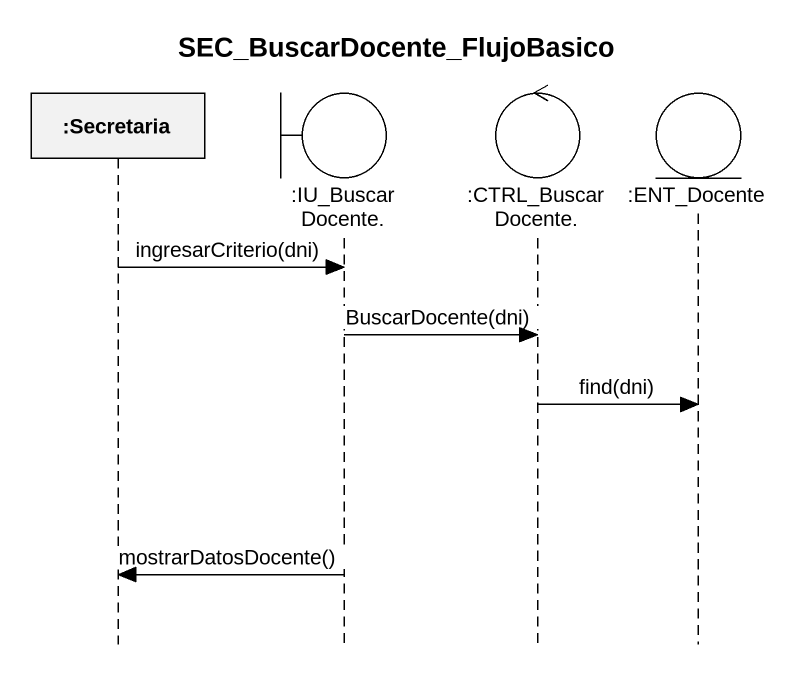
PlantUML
@startuml
title SEC_BuscarDocente_FlujoBasico
hide footbox
participant ":Secretaria" as Secretaria
boundary ":IU_BuscarDocente." as IU_BuscarDocente
control ":CTRL_BuscarDocente." as CTRL_BuscarDocente
entity ":ENT_Docente" as ENT_Docente

Secretaria -> IU_BuscarDocente : ingresarCriterio(dni)
IU_BuscarDocente -> CTRL_BuscarDocente : BuscarDocente(dni)
CTRL_BuscarDocente -> ENT_Docente : find(dni)
IU_BuscarDocente -> Secretaria : mostrarDatosDocente()
@enduml
